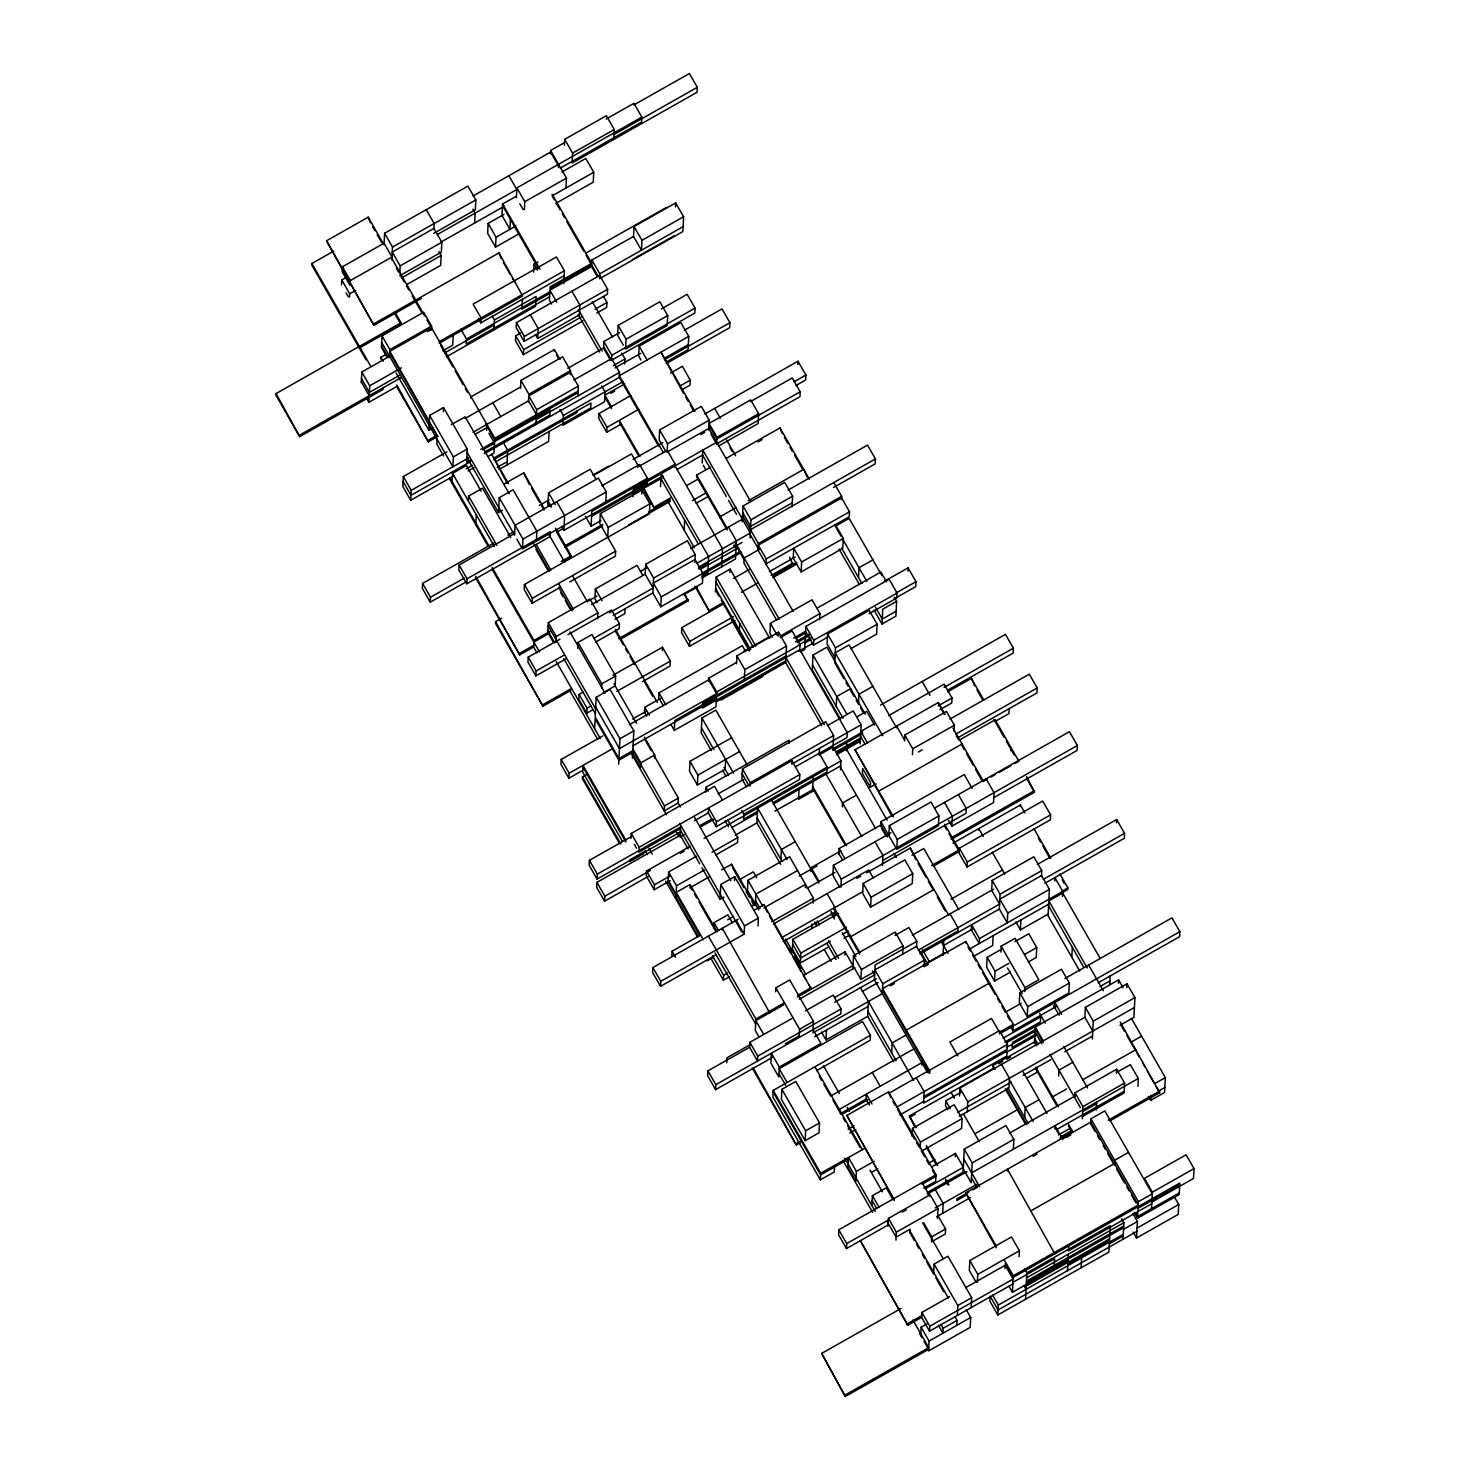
<?xml version="1.0" encoding="UTF-8"?>
<svg xmlns="http://www.w3.org/2000/svg" width="1470" height="1470" viewBox="0 0 1470 1470"><rect width="100%" height="100%" fill="white"/><g stroke="black" fill="none" stroke-linecap="round" stroke-linejoin="round"><path stroke-width="1.5" d="M395.375 312.926L401.034 322.794L276.066 393.556L275.974 395.209L299.715 436.645L383.027 389.476L383.119 387.823M299.715 436.645L276.066 393.556M333.727 251.131L311.897 263.498L311.824 265.151L366.067 359.874M384.019 244.828L368.198 217.192L326.542 240.786L373.931 325.329L421.522 298.355M341.536 284.904L341.775 279.962L345.744 277.72M342.437 266.768L342.198 271.711L350.099 285.529L350.356 280.568L342.437 266.768L384.093 243.175L384.589 233.271L467.901 186.102L475.821 199.92L475.325 209.806L433.668 233.399M349.529 297.069L349.695 293.779L341.775 279.962M359.378 346.387L359.286 348.041L400.942 324.447L401.034 322.794M368.198 217.192L370.366 222.797M361.289 382.531L361.804 371.983L391.571 355.134M438.225 436.204L428.321 441.827L396.661 386.573L368.896 402.284L369.723 385.783L361.804 371.983M373.931 325.329L326.542 240.786M380.84 358.937L380.932 357.284L384.883 355.042M431.371 330.015L431.574 326.064L423.654 312.246L381.998 335.84L381.428 347.379L387.069 357.247M391.865 259.951L392.508 247.089L384.589 233.271M389.513 357.577L389.917 349.658L381.998 335.84M399.767 273.769L400.171 265.849L392.251 252.031L433.907 228.456L441.827 242.256L441.331 252.16L399.675 275.754M446.954 451.841L403.313 476.537L402.817 486.441L410.718 500.259L454.359 475.545M415.587 301.736L415.661 300.082M410.718 500.259L411.233 490.355L403.313 476.537M433.87 229.449L434.164 223.495L426.245 209.677M428.321 441.827L396.753 384.919M432.86 428.027L428.891 430.269L429.644 415.422L443.517 407.558L467.258 449.012L466.596 462.205L470.565 459.963M494.012 542.981L422.607 583.406L422.349 588.367L430.269 602.167L465.972 581.955M438.905 251.517L441.165 255.468L440.669 265.372L406.951 284.463M437.049 439.144L436.81 444.087L443.591 455.939M430.269 602.167L430.508 597.224L422.607 583.406M443.334 411.526L443.517 407.558M453.201 335.307L452.705 345.211L442.782 350.834M452.043 483.281L452.539 473.377L466.431 465.512L481.131 491.164M429.644 415.422L453.385 456.876L452.87 466.78L381.667 342.437M460.845 329.133L466.504 339L466.247 343.962L549.559 296.775M474.663 223.017L475.159 213.113L472.899 209.163M514.647 533.555L459.118 564.995L458.861 569.956L466.78 583.774L550.092 536.587L550.331 531.644L467.019 578.812L466.78 583.774M470.97 398.443L471.043 396.79L554.355 349.621L560.015 359.488M468.379 500.994L468.618 496.051L482.509 488.187L510.77 537.524M564.112 275.717L480.8 322.885L481.058 317.943L473.138 304.125L556.45 256.956L564.37 270.774L563.708 283.637M503.989 214.418L488.132 223.403L487.636 233.307L495.537 247.125L519.351 233.638M475.784 524.716L476.28 514.812M495.537 247.125L496.033 237.221L488.132 223.403M486.57 430.361L486.864 424.426M493.938 329.886L494.434 319.982L492.174 316.032M374.005 323.676L498.973 252.913L501.141 258.5M516.484 196.135L502.593 203.981L502.005 215.539L509.925 229.357L510.421 219.453M507.26 483.373L493.791 458.034L590.977 403L590.738 407.943L495.519 461.856M426.962 319.817L494.784 438.225L494.03 453.091L488.077 456.453M502.464 510.274L498.495 512.515L499.249 497.668L513.122 489.804L536.862 531.258L536.366 541.144M516.393 197.77L516.889 187.884L641.857 117.122L633.938 103.304L606.173 119.033M501.527 618.319L495.574 621.681L495.482 623.335L542.963 706.225L570.727 690.496M506.929 465.016L507.664 450.169L503.144 442.286M521.685 332.459L515.731 335.84L515.492 340.783L523.393 354.601L582.91 320.901M516.411 322.628L516.154 327.589L524.073 341.389L607.367 294.221L607.625 289.278L599.705 275.46L516.411 322.628L524.312 336.446L524.073 341.389M524.404 209.604L524.808 201.684L516.889 187.884M522.456 299.31L521.96 309.214L549.725 293.486M520.545 388.337L520.95 380.418L562.606 356.824L570.507 370.642L570.305 374.611M523.393 354.601L523.651 349.639L515.731 335.84M533.592 272.115L533.996 264.196L537.965 261.954M503.916 484.089L523.743 472.862L529.31 484.365M528.465 402.155L528.851 394.236L520.95 380.418M499.249 497.668L522.971 539.122L522.475 549.008L647.443 478.246L639.524 464.446L601.836 485.78M492.119 567.402L533.941 640.424L533.61 647.02L519.718 654.885L475.729 576.258M569.772 581.936L615.397 556.101L615.636 551.14L599.815 523.522L600.311 513.618L641.967 490.024L649.887 503.842L649.391 513.747L524.422 584.509L524.165 589.452L532.085 603.27L559.85 587.541M571.94 291.189L579.86 305.007L579.364 314.892L537.708 338.486L538.204 328.582L530.284 314.764M535.944 424.554L536.679 409.689L528.777 395.889L570.433 372.296L578.335 386.114L577.839 396.018M550.46 153.78L550.625 150.473L564.517 142.608M559.96 639.174L528.208 657.145L527.969 662.088L535.87 675.906L565.638 659.056M532.085 603.27L532.324 598.327L524.422 584.509M597.206 276.47L591.546 266.584L549.89 290.178L549.394 300.082L551.654 304.033M558.38 167.58L558.545 164.291M535.87 675.906L536.127 670.963L528.208 657.145M549.082 431.537L548.586 441.441L498.991 469.518M564.388 145.254L564.682 139.319L606.338 115.726L614.258 129.544L613.762 139.448M554.282 351.256L554.355 349.621M547.887 506.047L548.567 492.854L590.223 469.261L595.864 479.128M565.968 188.013L566.464 178.109L550.625 150.473M542.963 706.225L495.574 621.681M597.592 618.815L597.886 612.88L589.984 599.062L548.328 622.655L547.832 632.559L553.473 642.427M564.682 139.319L572.602 153.119L572.106 163.023L697.056 92.261L697.313 87.318L689.393 73.5L633.864 104.958M559.978 409.505L563.378 415.422L562.881 425.326L604.538 401.733L605.034 391.829L601.634 385.912M555.936 642.408L556.23 636.473L548.328 622.655M647.443 478.246L647.204 483.207L563.892 530.376L564.627 515.529L556.726 501.711M577.104 410.865L577.012 412.519L493.7 459.687M602.884 735.864L561.228 759.439L560.97 764.4L568.89 778.218L582.763 770.353M563.194 561.889L571.132 557.387L571.224 555.752L555.384 528.116M562.018 171.935L585.813 158.466L593.733 172.284L593.237 182.188L555.55 203.522M599.539 278.767L682.852 231.58L683.605 216.733L675.686 202.915L634.029 226.509L633.533 236.413L591.877 259.988L591.638 264.949L549.982 288.524L550.056 286.889L591.712 263.295L552.15 194.224M568.89 778.218L569.129 773.257L561.228 759.439M577.728 648.362L578.022 642.427L591.914 634.562L615.654 675.998L615.158 685.902L603.251 692.646M599.631 277.113L599.797 273.806L591.877 259.988M583.112 692.168L579.143 694.41L578.886 699.371L586.806 713.189L592.759 709.808M600.991 520.582L591.069 526.205L591.822 511.358L675.134 464.171L667.215 450.371L637.466 467.221M630.795 395.54L599.062 413.511L598.804 418.472L606.724 432.272L620.616 424.426M619.715 332.514L603.839 341.499L603.6 346.442L611.502 360.26L694.814 313.092L695.053 308.13L687.151 294.312L661.371 308.921M586.401 774.708L582.432 776.95L582.359 778.604L619.66 843.725M603.564 296.554L606.963 302.471L606.706 307.432L596.802 313.036M586.806 713.189L587.044 708.228L579.143 694.41M642.666 575.229L637.024 565.344L595.368 588.937L594.872 598.841L597.132 602.792M606.724 432.272L606.963 427.329L599.062 413.511M611.502 360.26L611.759 355.299L603.839 341.499M594.633 728.642L595.13 718.738L618.87 760.192L618.668 764.143M596.214 697.294L595.203 717.103L618.943 758.538L632.835 750.674L633.827 730.884L610.087 689.43L596.214 697.294L619.936 738.73L618.943 758.538M605.787 501.84L606.283 491.936L598.382 478.117L515.07 525.304L514.573 535.209L467.092 452.301M631.071 836.742L589.415 860.336L589.158 865.279L597.077 879.097L680.389 831.928M618.135 325.385L626.055 339.202L625.558 349.088L667.215 325.513L667.711 315.609L659.791 301.791L618.135 325.385L617.639 335.289L623.298 345.156M607.735 537.34L608.231 527.436L600.311 513.618M601.561 687.831L601.763 683.862L578.022 642.427M658.817 446.457L619.256 377.367L619.495 372.424L611.593 358.606L573.906 379.958M688.125 849.035L680.224 835.217L596.912 882.386L596.655 887.347L604.574 901.165L648.215 876.451M597.077 879.097L597.334 874.135L589.415 860.336M624.805 363.954L625.062 358.992L621.663 353.076M641.857 117.122L641.6 122.065L560.272 168.113M604.574 901.165L604.832 896.204L596.912 882.386M567.879 634.672L611.52 609.976L619.44 623.776L619.182 628.737L595.387 642.206M634.029 226.509L641.949 240.327L641.453 250.212L633.533 236.413M625.081 608.709L624.823 613.651L614.901 619.274M666.278 361.969L688.089 349.621L688.75 336.409L680.849 322.591L639.193 346.185L638.697 356.089L640.957 360.04M633.037 496.676L633.386 489.418L716.698 442.25M641.765 493.993L641.967 490.024M632.449 758.263L632.743 752.328L618.87 760.192M630.979 838.396L631.236 833.435L714.549 786.266L722.45 800.084M609.462 612.751L653.103 588.037L645.183 574.219L645.679 564.315L687.335 540.721L695.255 554.539L694.851 562.459M632.909 749.02L640.828 762.838L640.571 767.799L631.53 751.997M644.485 713.262L644.779 707.327L660.655 698.342M643.309 487.176L654.517 508.565L642.096 486.864M708.705 430.085L709.201 420.181L701.3 406.363L659.644 429.957L659.148 439.842L665.928 451.694M631.236 833.435L639.156 847.253L638.899 852.214L680.555 828.621M660.765 606.798L661.261 596.893L653.341 583.075L694.998 559.5L702.917 573.318L702.421 583.204L660.765 606.798L652.845 592.98L653.599 578.133L645.679 564.315M660.508 486.57L661.169 473.689L708.632 556.579L707.805 573.079L701.851 576.461M675.483 206.884L675.686 202.915M667.159 451.676L667.545 443.756L659.644 429.957M690.202 846.261L646.561 870.975L646.322 875.918L654.224 889.736L670.1 880.75M654.554 758.281L654.72 754.974L644.54 737.223M745.694 651.614L742.313 645.679L659.001 692.866L658.744 697.809L663.264 705.71M662.29 650.548L662.455 647.241L612.861 675.318M674.969 467.478L675.134 464.171M654.224 889.736L654.481 884.793L646.561 870.975M738.179 919.246L652.882 967.554L652.625 972.497L660.544 986.315L716.074 954.857M662.455 647.241L670.357 661.059L670.118 666.002L642.335 681.731M632.835 750.674L664.477 805.946L664.238 810.889L678.111 803.024L678.368 798.081L653.507 754.661M670.467 373.086L682.374 366.342L690.275 380.16L690.036 385.103L682.098 389.605M660.544 986.315L660.783 981.372L652.882 967.554M736.58 662.419L708.816 678.129L716.717 691.947L715.982 706.813L674.326 730.388L674.822 720.484L799.79 649.722L800.029 644.779L792.128 630.961L780.221 637.704M684.156 529.99L684.653 520.086M696.376 856.257L668.611 871.967L668.115 881.871L676.016 895.689M723.461 604.023L681.804 627.598L681.566 632.559L689.467 646.359L735.092 620.542M620.597 639.156L688.034 600.973L684.726 593.402M671.827 956.161L672.066 951.219L699.849 935.49L668.188 880.218M710.561 467.221L696.688 475.086L696.596 476.739L727.117 530.027M668.611 871.967L676.512 885.785L675.943 897.343L698.544 936.813M689.467 646.359L689.724 641.416L681.804 627.598M680.151 836.54L680.628 826.967L597.334 874.135M702.164 462.976L702.825 450.096L750.288 533.004L696.743 563.322M731.637 737.738L689.981 761.313L689.485 771.217L697.386 785.035L725.169 769.306L725.665 759.42M697.386 785.035L697.901 775.131L689.981 761.313M747.458 765.374L715.817 710.102L701.925 717.966L701.172 732.813L711.351 750.582M750.619 401.531L792.275 377.955L800.176 391.773L799.937 396.716L716.625 443.885L716.956 437.288L709.036 423.47L750.692 399.895L758.612 413.713L758.116 423.599L718.444 446.071M696.1 586.548L709.587 611.869L694.887 586.218M708.65 681.437L708.816 678.129M715.467 591.84L716.221 576.993L730.094 569.129L769.655 638.219M705.637 792.256L705.894 787.295L789.188 740.127L789.022 743.434M684.322 330.254L722.009 308.902L729.91 322.72L729.671 327.681L666.186 363.623M720.337 518.175L720.41 516.521L736.286 507.536M716.239 826.71L708.319 812.892L708.577 807.949L716.478 821.767L716.239 826.71L799.551 779.541L799.79 774.58L791.889 760.762L639.156 847.253M721.568 567.53L722.523 548.714L675.042 465.825M729.928 572.436L730.094 569.129M713.722 927.625L713.979 922.664L727.852 914.818L732.372 922.701M793.469 1017.607L749.829 1042.322L749.59 1047.265L707.934 1070.858L707.676 1075.801L715.596 1089.619L773.11 1057.04M736.158 545.811L736.396 540.85L728.495 527.05M723.993 897.104L720.024 899.346L720.778 884.499L734.669 876.634L758.391 918.07L758.005 925.99M742.24 521.813L743.048 505.974L784.704 482.399L792.606 496.199L792.073 506.764M722.211 929.885L722.303 928.231L769.692 1012.775M736.507 663.742L736.911 655.804L778.567 632.229L786.487 646.047L785.641 662.547L821.822 725.702M715.596 1089.619L715.835 1084.676L707.934 1070.858M739.208 633.294L739.704 623.39M729.359 976.87L723.405 980.233L723.663 975.271L712.362 955.537M731.472 865.885L731.564 864.231L721.641 869.854M750.049 537.946L750.949 519.792L743.048 505.974M744.334 679.526L744.831 669.622L736.911 655.804M734.467 880.585L734.669 876.634M727.613 819.856L737.793 837.606L737.536 842.567L715.725 854.915M726.713 1062.773L726.952 1057.812L750.766 1044.343M833.122 745.437L833.619 735.533L825.717 721.715L742.405 768.883L741.909 778.788L746.429 786.689M741.578 810.337L743.838 814.288L743.599 819.231L757.473 811.366M742.552 515.878L758.373 543.514L758.042 550.111L793.083 611.299M750.141 786.009L750.306 782.701L742.405 768.883M744.114 933.854L744.518 925.935L720.778 884.499M813.112 903.131L813.351 898.17L789.629 856.734L747.973 880.328L747.477 890.214L758.777 909.948M766.201 558.967L765.943 563.929L849.256 516.76L849.513 511.799L841.593 497.981L758.281 545.168L766.201 558.967L849.513 511.799M780.625 864.36L756.903 822.924L757.638 808.077L787.038 859.38M726.437 458.236L779.982 427.917L782.169 433.503M819.672 619.532L819.966 613.596L812.065 599.778L770.409 623.353L769.912 633.258L772.173 637.208M708.411 936.096L755.892 1018.986L755.304 1030.543L758.704 1036.46M754.036 910.261L763.959 904.656L767.266 912.227M778.365 636.179L778.567 632.229M749.829 1042.322L757.748 1056.14L757.491 1061.083L749.59 1047.265M797.824 364.523L797.989 361.234L704.755 414.007M792.881 564.7L789.574 557.13M780.882 859.417L781.379 849.513L795.27 841.649M797.989 361.234L805.909 375.034L805.652 379.995L795.729 385.599M775.627 991.754L775.829 987.803L789.721 979.939L813.443 1021.374L812.947 1031.278M787.13 1082.508L779.21 1068.69L862.522 1021.503L870.424 1035.321L773.238 1090.372L772.908 1096.969L820.37 1179.859L834.262 1171.994L834.519 1167.051M801.132 571.922L801.628 562.018L793.726 548.2L793.212 558.104L801.132 571.922L842.788 548.328L843.284 538.424L835.364 524.606M791.889 760.762L791.724 764.069L861.144 724.765L853.225 710.947L827.445 725.537M779.302 1067.036L778.788 1076.94L770.886 1063.122L771.382 1053.218L779.302 1067.036L820.94 1043.443L813.039 1029.625M781.893 1089.325L781.397 1099.229L805.137 1140.665L819.01 1132.819L819.525 1122.915L795.784 1081.461L781.893 1089.325L805.633 1130.779L805.137 1140.665M827.389 637.3L813.498 645.165L805.597 631.347L805.836 626.404L889.148 579.235L897.067 593.035L896.81 597.996L869.046 613.725M799.055 789.427L798.541 799.331L814.417 790.346M838.543 913.44L792.918 939.275L792.422 949.161L800.341 962.979L828.106 947.268M865.316 714.31L826.893 647.204L813.002 655.069L812.267 669.916L840.509 719.253M813.498 645.165L813.755 640.222L805.836 626.404M800.341 962.979L800.838 953.093L792.918 939.275M805.284 887.659L805.45 884.37L763.794 907.945M799.165 1037.159L799.57 1029.239L775.829 987.803M813.186 776.619L812.524 789.831L774.837 811.164M800.268 1142.76L796.317 1145.001L753.448 1068.359M810.962 871.6L811.164 867.631L840.932 850.781M819.194 754.294L819.488 748.34M811.863 927.882L812.065 923.913M850.836 648.729L876.616 634.14L877.112 624.236L869.211 610.417L827.555 634.011L827.059 643.897L834.96 657.715M763.959 904.656L811.348 989.2L809.088 985.249M819.231 753.301L827.151 767.101L826.893 772.062L773.349 802.381M841.52 499.635L841.685 496.327L833.766 482.528M827.555 634.011L835.474 647.811L834.721 662.676L843.762 678.46M819.158 754.937L833.031 747.091L832.865 750.38L862.633 733.53M836.246 706.409L836.742 696.504L850.634 688.658M890.912 832.773L833.38 865.334L832.884 875.238L839.664 887.071M868.403 1001.493L867.667 1016.34L826.011 1039.915L826.507 1030.029M840.509 769.802L840.95 760.89L833.031 747.091M820.37 1179.859L820.701 1173.262L773.238 1090.372M838.8 854.548L839.113 848.613L880.769 825.019L887.549 836.871M842.365 806.957L842.567 802.987L856.44 795.123M846.352 750.766L846.426 749.13L887.108 820.168M846.518 747.477L846.757 742.515M840.895 887.071L841.299 879.152L833.38 865.334M858.535 577.618L859.031 567.714L872.904 559.85M901 1308.484L821.657 1353.411L845.323 1396.5L928.617 1349.331M805.376 1010.864L833.141 995.135L841.061 1008.953L840.803 1013.914L715.835 1084.676M945.1 714.402L938.319 702.568L855.007 749.737L892.216 816.511M844.919 955.096L845.085 951.788L803.428 975.382L805.689 979.314M860.17 743.893L861.144 724.765M850.652 938.356L850.726 936.702L934.038 889.534M788.159 490.043L867.502 445.116L875.422 458.934L875.164 463.877L833.508 487.47M846.867 1115.436L894.256 1199.979L846.867 1115.436L888.523 1091.842L936.004 1174.732L838.8 1229.784L838.562 1234.726L846.463 1248.544L888.119 1224.951M852.839 968.895L853.5 955.702L895.157 932.109L903.058 945.927L902.672 953.846M863.166 883.452L862.669 893.356L870.589 907.174L912.245 883.58L912.741 873.676L904.822 859.876L863.166 883.452L871.085 897.27L870.589 907.174M846.463 1248.544L846.72 1243.583L838.8 1229.784M870.332 787.258L870.571 782.316L862.669 768.498L862.412 773.459L870.332 787.258L876.285 783.896M874.797 971.56L860.905 979.424L861.42 969.52L853.5 955.702M896.645 601.285L895.891 616.15L882.018 624.015L882.753 609.15L896.645 601.285L894.385 597.353M845.323 1396.5L821.657 1353.411M856.385 1171.351L855.889 1181.237L847.988 1167.437L848.484 1157.533L856.385 1171.351L874.246 1161.245M878.656 792.826L878.748 791.172L962.041 744.004M869.45 1105.017L866.069 1099.101L866.308 1094.139L871.967 1104.007M880.677 826.673L880.934 821.73L964.228 774.543L972.148 788.361M870.424 1035.321L870.185 1040.282L816.622 1070.601M882.459 865.462L882.955 855.558L875.036 841.759M888.836 835.53L889.332 825.644L930.988 802.05L938.907 815.868L938.411 825.772L896.755 849.348L897.251 839.443L889.332 825.644M924.152 966.066L924.446 960.13L916.545 946.312L874.889 969.906L882.79 983.724L882.294 993.628L812.873 1032.932M871.875 1205.584L872.39 1195.68L886.263 1187.815L893.043 1199.649M907.927 571.132L908.092 567.843L884.297 581.312M904.528 740.953L904.822 735.018L946.478 711.425L954.379 725.243L954.085 731.178M890.71 1097.447L888.523 1091.842M891.647 1052.832L892.143 1042.928L906.034 1035.064M908.092 567.843L916.012 581.661L915.755 586.603L893.944 598.951M888.064 1226.274L888.45 1218.354L930.106 1194.761L938.025 1208.579L937.529 1218.483M912.429 754.771L912.723 748.836L904.822 735.018M866.657 872.794L910.297 848.098L915.865 859.601M906.2 1031.775L906.273 1030.121L989.586 982.934L989.512 984.588M895.965 1240.092L896.369 1232.172L888.45 1218.354M916.49 947.305L916.784 941.37L908.864 927.552L894.991 935.416M914.983 1127.472L909.415 1115.951L994.712 1067.661M912.117 1136.273L912.521 1128.354L954.159 1104.76L962.078 1118.578L961.582 1128.482L921.91 1150.937M909.801 1233.22L910.003 1229.251L896.112 1237.115L887.071 1221.331M938.319 702.568L943.887 714.071M907.743 1325.223L860.354 1240.68L907.743 1325.223L921.635 1317.359L921.874 1312.416L949.638 1296.687M921.745 1065.015L921.947 1061.046L928.728 1072.898M920.128 1148.107L920.422 1142.153L912.521 1128.354M888.578 715.633L944.126 684.175L952.027 697.993L951.788 702.954L939.881 709.698M920.716 1335.513L921.12 1327.263L927.074 1323.882M943.06 955.353L943.813 940.488M986.113 778.843L994.032 792.661L993.536 802.565L951.88 826.158L952.376 816.254L944.457 802.436M923.803 1223.04L931.723 1236.858L931.466 1241.819L945.357 1233.955L945.596 1228.994L937.695 1215.176M936.004 1174.732L935.673 1181.347L923.766 1188.072M921.12 1327.263L929.04 1341.081L928.544 1350.967L970.2 1327.392L970.696 1317.487L966.176 1309.586M1012.848 1284.008L929.536 1331.177L929.793 1326.216L921.874 1312.416M971.192 1307.583L971.688 1297.679L947.948 1256.244L934.075 1264.108L933.579 1274.012L926.798 1262.16M961.619 1091.861L945.761 1100.846L945.504 1105.789L947.764 1109.74M959.377 848.227L959.12 853.17L967.039 866.988L1050.352 819.819L1050.591 814.858L1042.689 801.04L959.377 848.227L967.278 862.026L967.039 866.988M942.674 1213.301L943.17 1203.415L935.251 1189.597M957.687 932.641L957.944 927.68L950.024 913.862M947.58 691.837L971.394 678.368L974.702 685.939M940.91 1324.323L943.17 1328.255L942.931 1333.216L938.411 1325.315M965.772 943.152L965.845 941.498L882.551 988.667L930.014 1071.556M955.279 1156.743L955.445 1153.454L931.631 1166.923M959.487 1095.958L959.892 1088.039L1084.86 1017.277L1085.356 1007.373L1127.012 983.779L1134.913 997.597L1133.921 1017.405L1120.048 1025.252M978.653 830.238L978.726 828.584L983.246 836.467M1013.345 1149.246L1013.841 1139.342L1005.921 1125.524L964.265 1149.117L963.107 1172.215L927.405 1192.427M956.805 1325.352L957.062 1320.391L954.802 1316.458M957.301 1315.448L957.815 1305.544L934.075 1264.108M967.297 1111.743L967.811 1101.838L959.892 1088.039M1134.178 1212.272L1137.56 1218.189L1179.216 1194.595L1179.804 1183.056L1013.179 1277.393L1013.271 1275.758L1138.221 1204.996L1090.758 1122.088L965.79 1192.85L996.219 1247.791M979.498 938.577L979.24 943.538L971.321 929.72L971.578 924.777L979.498 938.577L1062.792 891.408L1054.89 877.59L1054.725 880.897M964.265 1149.117L972.185 1162.935L971.192 1182.725L963.273 1168.926M959.414 740.016L995.135 719.804L995.043 721.458L1008.935 713.593L1009.173 708.65M1019.096 1256.703L1019.408 1250.768L1011.489 1236.95L969.832 1260.543L969.336 1270.447L976.117 1282.281M1001.033 949.491L987.16 957.356L986.664 967.26L994.565 981.06L1010.441 972.074M1041.458 876.543L1041.752 870.607L1033.833 856.789L992.177 880.383L991.68 890.287L999.6 904.087L918.272 950.153M993.132 935.673L992.636 945.577L974.775 955.684M977.348 1282.281L977.752 1274.361L969.832 1260.543M994.565 981.06L995.061 971.174L987.16 957.356M1048.918 899.272L1049.415 889.368L1041.495 875.55L999.839 899.144L1007.759 912.962L1007.262 922.866L999.343 909.048L1000.096 894.201L992.177 880.383M880.493 705.122L1005.462 634.36L1013.381 648.178L1013.124 653.121L947.672 690.183M992.801 1067.128L992.893 1065.474L1034.549 1041.899L1036.809 1045.831M1010.79 750.729L1010.864 749.094M1000.905 952.137L1001.199 946.184L1015.09 938.319L1038.831 979.773L1024.939 987.638L1024.737 991.588M888.45 1093.496L999.527 1030.599L1007.428 1044.417L1007.189 1049.36L923.877 1096.546M1020.309 806.644L1020.382 804.99L952.946 843.192M1025.564 1299.241L1026.905 1272.836L1110.217 1225.668L1108.876 1252.072L997.799 1314.97L998.295 1305.066L992.654 1295.199M1056.636 1006.27L1012.995 1030.985L1013.326 1024.388L965.845 941.498M1007.354 1170.928L1007.446 1169.275L1054.835 1253.818M1048.165 914.12L1020.401 929.848L1020.897 919.944M1005.021 1268.536L1005.186 1265.229L965.514 1287.702M1019.794 992.801L1019.298 1002.705L1027.218 1016.523L1068.874 992.93L1069.37 983.044L1061.45 969.226L1019.794 992.801L1027.714 1006.619L1027.218 1016.523M949.951 719.087L1029.294 674.16L1037.195 687.96L1036.956 692.921L957.613 737.848M1026.685 776.711L1034.513 792.183L951.219 839.352M1067.973 1260.801L1012.426 1292.259L1013.106 1279.047L1005.186 1265.229M1024.7 1117.439L1025.196 1107.535L1039.088 1099.67M1014.925 941.627L1028.816 933.762L1036.717 947.58L1036.221 957.485L1028.283 961.968M1034.457 1043.535L1035.284 1027.034L1118.596 979.865L1123.117 987.766M1036.975 1067.477L1036.736 1072.438L1026.813 1078.043M1100.019 958.183L1062.718 893.062L1048.827 900.926L1048.092 915.773L1079.733 971.027M1054.596 1008.383L1054.89 1002.448L1061.671 1014.3M1062.553 896.369L1062.792 891.408M1052.63 1098.421L1052.722 1096.767L1066.614 1088.902M1054.817 1128.96L1054.982 1125.652L1062.902 1139.47M1059.944 874.062L1067.863 887.88L1067.771 889.534L1061.818 892.896M1058.639 1076.077L1058.933 1070.142L1072.824 1062.277M934.553 808.059L1069.425 731.674L1077.345 745.492L1077.087 750.435L993.775 797.622M1054.082 1268.665L1054.578 1258.761L1012.94 1282.354M1071.814 957.227L1072.31 947.323M1074.809 1096.785L1075.011 1092.816L1116.667 1069.223L1124.587 1083.041L1124.091 1092.945L1082.435 1116.538M1067.477 1270.705L1068.304 1254.204M1068.727 1245.954L1068.469 1250.896L1151.782 1203.728M1082.306 1118.835L1082.931 1106.634L1075.011 1092.816M1092.375 1038.996L1093.257 1021.191L1085.356 1007.373M1081.111 1267.783L1081.608 1257.897M1090.63 1124.734L1090.924 1118.799L1104.815 1110.934L1152.278 1193.824L1138.386 1201.688L1137.56 1218.189M1096.253 1109.997L1096.638 1102.077M1116.483 822.814L1116.649 819.525L1037.305 864.452M1109.74 984.863L1110.181 975.951M1116.649 819.525L1124.568 833.325L1124.311 838.286L1044.968 883.213M1118.431 983.173L1118.596 979.865M1116.465 1073.192L1116.667 1069.223M1126.81 987.748L1127.012 983.779M1123.006 1239.247L1123.852 1222.746L1121.592 1218.795M1135.943 1051.234L1136.034 1049.598L1082.471 1079.917M1137.909 1086.403L1138.294 1078.484L1130.393 1064.666L1116.502 1072.53M1174.199 1196.617L1178.719 1204.5L1178.223 1214.404L1136.567 1237.997L1137.394 1221.496L1132.874 1213.595M1131.422 1018.398L1165.324 1077.602L1164.571 1092.467L1150.698 1100.313L1150.937 1095.37M1151.524 1208.671L1152.37 1192.17L1144.45 1178.352L1186.106 1154.777L1194.026 1168.595L1193.511 1178.481L1151.855 1202.074M1110.089 1120.765L1159.683 1092.688L1120.213 1021.962M1064.831 978.524L1171.957 917.868L1179.859 931.686L1179.62 936.647L1098.292 982.695M473.193 195.933L550.552 152.127L558.471 165.945M392.508 247.089L475.821 199.92M572.602 153.119L614.258 129.544M350.356 280.568L392.012 256.993L384.093 243.175M437.472 234.447L516.815 189.52L508.896 175.72M614.001 134.487L697.313 87.318M349.695 293.779L355.648 290.398M440.926 242.109L504.412 206.167M400.171 265.849L441.827 242.256M524.808 201.684L566.464 178.109M401.494 277.922L441.165 255.468M593.733 172.284L552.077 195.859L554.337 199.81M496.033 237.221L515.878 225.994M389.917 349.658L431.574 326.064M431.482 327.718L389.826 351.293L437.215 435.837L389.752 352.947M427.439 331.614L431.408 329.372M585.538 253.299L666.865 207.252M564.37 270.774L439.401 341.536L439.31 343.171L522.622 296.003L498.973 252.913M369.723 385.783L401.457 367.812M494.434 319.982L536.091 296.389L535.595 306.293L446.329 356.842M399.142 375.548L369.393 392.398L361.473 378.58M466.504 339L549.817 291.832M641.949 240.327L683.605 216.733M299.806 435.01L400.961 377.716M444.601 353.002L494.196 324.925M599.797 273.806L683.109 226.637M632.376 259.51L674.032 235.917M524.312 336.446L607.625 289.278M523.651 349.639L581.183 317.079M595.056 309.214L606.963 302.471M451.272 424.683L465.163 416.818L509.245 493.791M465.071 418.472L520.619 387.014M428.395 440.173L436.333 435.69M567.806 368.308L603.508 348.096L610.289 359.929M528.851 394.236L570.507 370.642M626.055 339.202L667.711 315.609M472.991 432.29L528.52 400.832L536.44 414.65M611.759 355.299L695.053 308.13M474.81 434.458L486.699 427.715M613.155 365.736L625.062 358.992M453.385 456.876L467.258 449.012M536.679 409.689L578.335 386.114M614.975 367.904L640.755 353.315M494.784 438.225L578.096 391.057M578.004 392.71L494.692 439.879L485.651 424.095M480.727 449.397L550.147 410.093L549.909 415.036L484.457 452.098M411.233 490.355L468.746 457.795M482.638 449.93L494.526 443.187M536.183 419.593L619.495 372.424M688.75 336.409L619.329 375.732L663.411 452.687M470.474 461.617L410.975 495.316L403.056 481.499M484.365 453.752L619.256 377.367M466.266 468.801L472.219 465.439M563.378 415.422L622.876 381.722M664.532 358.147L688.346 344.66M468.085 470.988L474.038 467.625M664.458 359.783L729.91 322.72M624.695 383.909L604.868 395.136L611.649 406.969M610.73 393.409L614.699 391.167M497.172 467.35L507.095 461.727M606.963 427.329L638.715 409.358M680.371 385.765L690.275 380.16M539.325 505.441L549.229 499.818M592.869 475.104L608.745 466.119M593.77 475.269L631.457 453.918L638.237 465.769M633.111 459.393L662.86 442.562M667.545 443.756L709.201 420.181M507.885 535.117L513.838 531.736M667.141 452.007L708.797 428.431L750.619 501.454M700.767 434.569L704.736 432.327M794.002 381.777L805.909 375.034M522.971 539.122L606.283 491.936M430.508 597.224L464.226 578.133M716.956 437.288L758.612 413.713M800.176 391.773L716.864 438.942L708.963 425.124M557.13 531.938L563.083 528.575M591.565 516.301L662.988 475.876M633.147 494.361L662.896 477.511M676.788 469.665L702.568 455.057L726.309 496.492M565.031 545.756L602.718 524.422M564.958 547.41L602.645 526.058M758.079 441.919L762.048 439.659M608.231 527.436L649.887 503.842M686.508 485.651L698.415 478.908M654.609 506.911L670.485 497.926M561.301 561.356L571.224 555.752M648.582 511.946L670.393 499.579M628.664 524.827L670.32 501.233M692.443 500.59L706.335 492.726M696.155 503.291L708.062 496.548M532.324 598.327L615.636 551.14M748.193 500.811L803.722 469.353L807.03 476.923M587.026 601.689L596.93 596.067M640.571 571.352L646.524 567.99M591.62 604.538L645.183 574.219M690.808 548.383L742.387 519.186M533.941 640.424L549.798 631.438M533.849 642.059L549.725 633.074M750.949 519.792L792.606 496.199M519.81 653.231L533.683 645.367M653.599 578.133L695.255 554.539M556.23 636.473L597.886 612.88M792.275 502.813L750.619 526.389L742.717 512.571M750.453 529.696L875.422 458.934M613.174 615.452L652.845 592.98M698.471 567.144L742.111 542.43M698.379 568.798L708.301 563.175M700.29 569.331L737.977 547.979M702.017 573.153L739.704 551.82M661.261 596.893L702.917 573.318M701.943 574.807L741.615 552.334M758.373 543.514L841.685 496.327M536.127 670.963L563.892 655.234M593.641 638.384L619.44 623.776M701.778 578.096L735.496 559.004L735.992 549.1L733.732 545.168M760.027 548.99L744.151 557.975L743.893 562.918L776.674 620.156M683.587 594.817L697.478 586.953M618.686 638.641L688.107 599.319M733.493 578.445L749.351 569.46M769.416 571.573L795.196 556.983M543.036 704.571L570.819 688.842M709.661 610.234L723.552 602.369M741.394 592.263L757.27 583.278M771.144 575.413L792.973 563.047M773.055 575.928L796.85 562.459M772.963 577.581L796.777 564.112M801.628 562.018L843.284 538.424M601.763 683.862L615.654 675.998M689.724 641.416L733.365 616.702M587.044 708.228L591.013 705.986M616.812 691.378L670.357 661.059M817.43 607.955L880.897 572.014L886.557 581.881M743.949 651.155L769.747 636.565M632.633 719.014L646.506 711.149M780.294 636.051L819.966 613.596M629.38 724.71L708.724 679.783L716.643 693.601L619.44 748.634L595.717 707.199M793.69 638.09L805.597 631.347M795.582 638.623L805.505 633L804.678 649.501L800.709 651.743M619.936 738.73L633.827 730.884M744.831 669.622L786.487 646.047M795.417 641.912L809.308 634.048M797.328 642.445L809.235 635.701M569.129 773.257L612.769 748.561M799.147 644.613L811.036 637.888M716.717 691.947L800.029 644.779M805.009 642.904L810.962 639.542M896.167 592.888L916.012 581.661M785.991 655.932L702.678 703.119L702.421 708.062L785.733 660.894M813.755 640.222L897.067 593.035M798.816 651.228L812.689 643.364M633.074 745.731L716.386 698.562M762.948 674.748L776.821 666.884M716.221 701.851L785.641 662.547M721.2 699.977L762.856 676.384M896.149 611.189L882.257 619.054L875.477 607.22M835.474 647.811L877.112 624.236M640.828 762.838L654.72 754.974M697.901 775.131L739.539 751.556M872.831 686.361L858.958 694.207L858.462 704.112L856.201 700.161M664.477 805.946L678.368 798.081M718.021 793.929L743.802 779.32M856.789 716.956L866.694 711.333L874.613 725.151M750.306 782.701L833.619 735.533M694.446 820.756L708.319 812.892M643.787 851.975L629.913 859.84L629.821 861.493L643.713 853.629M795.435 766.77L847.014 737.572L847.253 732.611L799.79 649.722M874.687 723.497L860.814 731.362L867.594 743.195M832.957 748.726L862.706 731.876M684.101 834.629L680.132 836.871L677.872 832.92M699.977 825.644L711.884 818.9M943.961 687.482L1013.381 648.178M699.885 827.279L713.777 819.433M836.669 751.446L860.483 737.958M836.595 753.081L860.391 739.612M716.478 821.767L799.79 774.58M836.504 754.735L860.317 741.266M743.838 814.288L827.151 767.101M704.093 838.396L840.95 760.89M938.154 705.857L952.027 697.993M604.832 896.204L650.438 870.369M680.206 853.519L684.175 851.277M731.601 827.628L757.399 813.02M773.257 804.035L840.711 765.852M735.073 835.272L756.903 822.924M654.481 884.793L670.338 875.808M711.995 852.214L737.793 837.606M912.723 748.836L954.379 725.243M676.512 885.785L704.295 870.056M918.346 752.052L922.315 749.81M955.868 734.026L1037.195 687.96M689.908 887.825L709.734 876.598M739.392 879.703L753.283 871.839L756.664 877.755M797.53 870.552L755.874 894.128L755.378 904.032L751.409 906.273M799.184 876.028L817.044 865.922M727.613 919.761L733.567 916.398M983.154 781.47L987.123 779.229M991.092 776.968L995.061 774.727M999.03 772.485L1010.937 765.741M1014.888 763.5L1018.857 761.258L995.135 719.804M807.177 888.192L834.942 872.463M744.518 925.935L758.391 918.07M897.251 839.443L938.907 815.868M660.783 981.372L744.096 934.185L736.194 920.367M841.299 879.152L1077.345 745.492M771.695 921.763L813.351 898.17M882.698 860.52L966.01 813.333L966.249 808.39L958.348 794.572M707.18 960.847L713.115 957.485M773.514 923.95L868.733 870.019L873.254 877.921M856.753 878.417L860.722 876.175M911.878 855.228L923.766 848.484L958.807 909.654M951.292 837.698L1034.604 790.529M781.434 937.75L862.761 891.702M723.663 975.271L727.632 973.03M783.161 941.59L834.739 912.374M871.085 897.27L912.741 873.676M931.521 865.591L959.285 849.862L944.604 824.211M933.413 866.124L959.212 851.516L949.032 833.766M800.838 953.093L846.444 927.258M967.278 862.026L1050.591 814.858M830.329 941.186L800.58 958.036L792.679 944.218M842.236 934.442L848.19 931.08M843.964 938.283L849.917 934.902M950.888 899.236L1002.466 870.019M755.892 1018.986L783.657 1003.257M797.548 995.41L811.422 987.546M783.583 1004.91L755.8 1020.639L763.72 1034.457M797.457 997.046L853.004 965.606M799.276 999.232L854.823 967.774M912.337 935.214L993.665 889.148M861.42 969.52L903.058 945.927M916.784 941.37L875.128 964.963L874.374 979.81L927.515 1072.567M1000.096 894.201L1041.752 870.607M834.96 997.321L874.632 974.849L872.371 970.917M1043.241 879.391L1124.568 833.325M920.091 952.321L957.779 930.988M834.703 1002.264L876.359 978.689M920 953.975L999.343 909.048M862.228 991.497L878.104 982.511M943.556 945.449L973.305 928.599M799.57 1029.239L813.443 1021.374M882.79 983.724L924.446 960.13M1007.759 912.962L1049.415 889.368M757.748 1056.14L841.061 1008.953M923.307 964.926L945.136 952.578M785.347 1043.7L799.239 1035.854M890.397 985.837L894.366 983.577M924.115 966.727L928.084 964.485M1061.91 891.261L1067.863 887.88M814.6 1036.754L868.164 1006.436M969.318 949.161L1048.661 904.215M995.061 971.174L1008.953 963.309M1024.811 954.324L1036.717 947.58M913.936 1048.882L830.642 1096.05L823.843 1084.217M1021.191 1003.238L1005.333 1012.224L1001.934 1006.307M838.543 1109.868L921.855 1062.7M805.633 1130.779L819.525 1122.915M1027.714 1006.619L1069.37 983.044M840.289 1113.69L866.069 1099.101M842.181 1114.223L867.962 1099.634M796.391 1143.366L800.36 1141.106M1013.326 1024.388L999.435 1032.252L991.533 1018.434L949.877 1042.028L957.779 1055.846M999.361 1033.906L1179.859 931.686M1002.999 1038.261L1040.687 1016.909L1040.429 1021.87L1004.727 1042.083M848.116 1129.162L854.052 1125.799M1100.019 986.517L1109.942 980.894M1006.619 1042.616L1040.356 1023.506M849.844 1132.984L855.797 1129.621M896.351 1107.314L1007.428 1044.417M1036.221 1029.055L1012.407 1042.542L1012.168 1047.485L1035.964 1034.016M1006.38 1047.559L1036.13 1030.709M923.803 1098.182L1007.097 1051.013L1006.858 1055.974L923.546 1103.143L924.134 1091.585L916.214 1077.767M1006.123 1052.502L1035.891 1035.67M899.824 1114.977L923.619 1101.489M998.755 1063.765L1002.724 1061.505M1006.693 1059.264L1010.662 1057.022M909.324 1117.604L915.277 1114.242M820.701 1173.262L864.342 1148.548M848.392 1159.187L820.628 1174.897L773.146 1092.008M1093.257 1021.191L1134.913 997.597M967.811 1101.838L1134.417 1007.501M957.631 1112.404L1011.195 1082.085M1023.102 1075.342L1050.866 1059.613M1064.758 1051.767L1092.522 1036.038M959.377 1116.245L1008.953 1088.168L1009.449 1078.263L1001.548 1064.445M920.422 1142.153L962.078 1118.578M871.765 1172.252L877.719 1168.889M1131.661 1041.771L1141.584 1036.166M974.794 1133.811L1018.434 1109.097M929.022 1162.954L934.957 1159.573M1009.394 1133.186L1074.846 1096.124M922.039 1184.25L935.912 1176.386L932.531 1170.469M925.659 1188.605L963.346 1167.272L955.445 1153.454M972.185 1162.935L1013.841 1139.342M927.313 1194.081L966.984 1171.627M1082.931 1106.634L1124.587 1083.041M846.72 1243.583L888.376 1220.008M902.249 1212.144L906.218 1209.902M971.688 1172.839L1138.294 1078.484M1082.673 1111.577L1096.565 1103.713M1056.728 1129.493L1124.164 1091.291M1058.382 1134.969L1070.27 1128.225M935.232 1207.899L976.888 1184.305M1060.201 1137.137L1072.089 1130.393M1155.402 1083.225L1165.324 1077.602M1060.109 1138.791L1072.016 1132.047M896.369 1232.172L938.025 1208.579M968.785 1192.096L956.878 1198.84L956.805 1200.494L966.727 1194.871M972.754 1189.855L976.723 1187.613M1064.004 1138.184L1069.939 1134.822M1033.153 1156.32L1037.122 1154.079M1066.871 1137.229L1070.84 1134.987M936.721 1216.682L970.439 1197.591M1158.874 1090.887L1164.828 1087.506M1108.196 1120.232L1159.775 1091.034M931.723 1236.858L945.596 1228.994M1128.537 1152.388L1114.664 1160.234L1114.407 1165.196L1107.627 1153.344M1031.187 1210.71L1114.499 1163.542M977.752 1274.361L1019.408 1250.768M907.817 1323.57L921.708 1315.705M1152.37 1192.17L1194.026 1168.595M957.815 1305.544L971.688 1297.679M929.793 1326.216L1013.106 1279.047M1138.056 1208.285L1179.712 1184.71M1026.648 1277.779L1123.852 1222.746M1179.307 1192.96L1137.651 1216.535L1135.391 1212.585M943.17 1328.255L957.062 1320.391M1026.483 1281.087L1123.686 1226.053M1026.409 1282.74L1123.594 1227.707M1123.521 1229.343L1137.394 1221.496M929.04 1341.081L970.696 1317.487M1026.244 1286.029L1109.538 1238.861M1067.808 1264.108L1109.464 1240.515M998.295 1305.066L1123.264 1234.304M1109.299 1243.822L1123.19 1235.958M1137.063 1228.093L1178.719 1204.5M845.397 1394.846L928.709 1347.678L912.888 1320.042M1136.898 1231.382L998.056 1310.009L990.137 1296.191L989.898 1301.152L997.799 1314.97M971.394 678.368L983.816 700.069M976.962 689.871L982.603 699.738M993.922 719.473L1004.084 737.242M1006.344 741.192L1014.263 755.01M1026.611 778.365L1033.392 790.217M1020.382 804.99L1024.902 812.892M1033.943 828.676L1050.903 858.278M1038.39 838.231L1040.65 842.163M1042.91 846.114L1049.69 857.966M1062.13 879.666L1064.39 883.617M881.945 575.634L849.182 518.395L835.291 526.26L840.95 536.127M953.001 728.22L983.522 781.507M1088.645 965.055L1103.327 990.706M779.982 427.917L809.382 479.22M956.309 735.79L958.569 739.741M961.968 745.658L964.228 749.608M966.488 753.559L973.269 765.392M975.529 769.343L982.309 781.176M784.429 437.454L787.81 443.37M790.07 447.321L792.33 451.272M794.608 455.222L802.51 469.022M843.21 540.078L866.933 581.532M1121.261 1025.582L1124.642 1031.499M1126.902 1035.45L1134.822 1049.268M1137.082 1053.218L1139.342 1057.169M1142.723 1063.086L1144.983 1067.036M1147.243 1070.968L1154.023 1082.82M1156.284 1086.771L1159.683 1092.688M1048.827 900.926L1087.267 968.032M922.149 681.529L930.069 695.347M1048.588 905.869L1083.629 967.058M841.575 547.998L861.916 583.535M839.058 549.008L859.417 584.527M874.099 610.197L882.018 624.015M1148.438 1096.381L1150.698 1100.313M992.305 852.269L1004.727 873.97M1084.86 1017.277L1092.761 1031.076M1015.88 921.947L1020.401 929.848M714.677 408.403L720.337 418.27M896.663 726.143L904.564 739.961M896.571 727.797L849.109 644.907L835.217 652.772L882.698 735.661M948.481 820.242L951.88 826.158M1053.512 1005.425L1059.172 1015.292M726.621 440.008L735.661 455.792M729.928 447.578L732.189 451.529M944.512 825.864L946.772 829.815M1063.784 1046.493L1087.524 1087.929M710.966 434.017L716.625 443.885M694.887 411.343L660.986 352.138L683.513 393.262M1001.199 946.184L1024.939 987.638M1039.639 1013.289L1045.28 1023.157M685.773 397.212L688.034 401.145M690.294 405.095L693.675 411.012M846.022 682.411L848.282 686.361M850.542 690.294L853.941 696.229M860.722 708.062L862.982 712.013M1007.483 967.94L1022.183 993.591M1090.924 1118.799L1138.386 1201.688M1035.284 1027.034L1043.204 1040.852M1091.806 1125.726L1095.187 1131.643M1097.447 1135.593L1099.707 1139.544M1103.106 1145.461L1105.366 1149.411M1116.667 1169.146L1124.587 1182.946M1126.847 1186.896L1129.107 1190.847M1131.367 1194.798L1135.887 1202.699M1035.211 1028.688L1043.112 1042.506M1049.892 1054.339L1080.413 1107.627M750.214 534.639L758.116 548.457M1035.045 1031.995L1041.826 1043.829M728.569 500.443L736.47 514.261M639.193 346.185L647.094 360.003M556.597 203.76L559.978 209.677M562.257 213.628L564.517 217.578M566.777 221.529L583.719 251.131M585.979 255.082L598.419 276.783M1034.715 1038.592L1038.096 1044.509M860.556 736.305L865.077 744.206M813.002 655.069L846.922 714.273M703.285 465.273L705.545 469.224M812.506 664.973L843.027 718.26M1133.186 1232.062L1136.567 1237.997M855.007 749.737L893.429 816.842M968.032 947.103L970.292 951.035M972.552 954.986L975.951 960.902M978.212 964.853L980.472 968.803M982.732 972.754L995.153 994.455M997.413 998.406L999.673 1002.356M1007.593 1016.174L1009.853 1020.125M696.688 475.086L727.191 528.373M736.231 544.157L779.192 619.146M910.297 848.098L948.738 915.185M1035.762 1067.165L1058.363 1106.634M1068.543 1124.403L1073.063 1132.286M735.018 543.826L744.077 559.629M918.125 863.551L926.045 877.37M928.305 881.32L932.825 889.221M937.346 897.104L945.265 910.922M1035.688 1068.819L1057.15 1106.304M1068.469 1126.038L1071.851 1131.973M1010.735 1027.034L1012.995 1030.985M592.281 301.754L612.622 337.291M770.409 623.353L777.189 635.205M880.934 821.73L895.616 847.381M785.899 657.586L824.321 724.692M1023.267 1072.053L1046.989 1113.488M1056.03 1129.272L1058.29 1133.223M881.816 828.639L886.337 836.54M894.072 853.666L896.332 857.598M519.792 203.705L523.173 209.622M941.296 941.498L948.077 953.332M578.39 309.619L602.13 351.073M840.62 767.505L875.661 828.676M578.151 314.58L599.613 352.065M1009.375 1079.917L1033.116 1121.353M660.912 478.65L698.213 543.771M502.593 203.981L539.894 269.12M716.221 576.993L755.782 646.065M502.501 205.635L538.682 268.789M1007.74 1087.837L1028.1 1123.356M549.89 290.178L556.671 302.03M533.996 264.196L537.377 270.113M715.963 581.955L753.265 647.076M825.607 773.385L861.769 836.54M992.893 1065.474L995.153 1069.425M1006.454 1089.16L1026.795 1124.679M1005.241 1088.847L1025.582 1124.366M668.336 502.354L694.318 547.759M619.568 420.787L639.909 456.325M715.633 588.551L750.674 649.722M922.48 949.712L929.26 961.564M604.776 396.79L611.557 408.623M619.476 422.441L638.697 455.994M715.559 590.205L718.94 596.122M721.2 600.072L749.461 649.409M731.288 619.476L749.369 651.063M921.102 952.689L927.882 964.54M812.689 786.524L846.591 845.728M812.598 788.177L845.379 845.415M503.401 262.45L510.2 274.302M512.46 278.234L514.721 282.185M556.542 355.207L558.802 359.158M839.113 848.613L844.754 858.48M838.855 853.555L842.255 859.491M535.447 334.535L537.708 338.486M684.634 595.056L688.034 600.973M951.072 1092.375L954.453 1098.292M963.493 1114.076L979.332 1141.712M827.077 893.613L834.997 907.431L834.482 917.335L831.101 911.418M882.459 990.321L929.94 1073.21M945.761 1100.846L950.281 1108.729M811.164 867.631L819.084 881.449M833.784 907.1L859.766 952.505M771.529 800.213L818.992 883.102M833.692 908.754L859.693 954.159M831.009 913.054L834.409 918.989M842.328 932.788L855.889 956.474M845.085 951.788L860.905 979.424M963.769 1159.021L979.59 1186.639M742.148 773.845L748.928 785.678M1024.645 1268.886L1026.905 1272.836M971.431 1177.782L977.091 1187.65M478.54 318.953L480.8 322.885M860.501 987.675L913.623 1080.432M701.925 717.966L733.567 773.22M585.428 516.337L591.069 526.205M817.136 920.918L819.396 924.869M828.437 940.653L838.617 958.422M757.142 817.981L782.003 861.383M867.906 1011.378L896.167 1060.734M1023.8 1285.386L1026.078 1289.337M814.619 921.929L816.879 925.879M827.059 943.63L836.099 959.432M867.667 1016.34L893.668 1061.726M701.429 727.87L713.869 749.571M724.03 767.34L728.55 775.241M965.79 1192.85L996.311 1246.137M1004.212 1259.955L1013.271 1275.758M722.652 770.317L726.051 776.233M1005.26 1263.575L1013.179 1277.393M824.303 949.583L831.083 961.435M1009.045 1286.323L1012.426 1292.259M909.415 1115.951L916.196 1127.802M926.357 1145.553L937.676 1165.287M945.577 1179.105L948.977 1185.022M926.284 1147.206L936.463 1164.975M945.504 1180.759L947.764 1184.71M548.567 492.854L555.348 504.688M492.836 402.743L500.755 416.561M659.001 692.866L665.781 704.7M892.97 1101.397L895.23 1105.348M897.49 1109.28L914.432 1138.901M916.71 1142.833L918.971 1146.784M921.231 1150.734L924.612 1156.651M926.872 1160.602L929.132 1164.552M548.145 501.105L551.544 507.021M548.053 502.74L550.331 506.691M561.632 526.425L563.892 530.376M595.368 588.937L602.149 600.789M872.28 1072.475L880.199 1086.293M670.926 724.471L674.326 730.388M615.471 629.417L657.292 702.439M705.894 787.295L708.154 791.246M725.096 820.848L728.495 826.765M615.379 631.071L623.298 644.871M625.558 648.821L627.819 652.772M630.079 656.722L634.599 664.624M644.76 682.374L652.68 696.192M523.743 472.862L544.084 508.381M531.57 488.316L539.49 502.134M541.75 506.084L544.01 510.035M556.432 531.736L571.132 557.387M785.55 938.981L805.909 974.5M789.996 948.518L792.256 952.468M794.517 956.419L801.297 968.252M769.527 916.159L771.787 920.11M774.047 924.06L791.007 953.662M793.267 957.613L801.168 971.431M922.113 1182.597L930.032 1196.415M391.92 258.646L424.701 315.866M747.973 880.328L762.654 905.979M372.627 226.729L374.887 230.68M377.147 234.63L381.667 242.532M396.367 268.183L398.627 272.134M400.887 276.084L404.268 282.001M406.529 285.952L408.807 289.884M412.188 295.819L422.368 313.569M440.449 345.156L452.87 366.857M455.149 370.808L463.05 384.625M465.31 388.576L467.57 392.527M548.953 534.621L564.774 562.257M572.694 576.056L587.375 601.726M488.885 433.319L493.405 441.22M644.779 707.327L649.299 715.21M755.543 900.742L760.063 908.625M644.521 712.27L646.782 716.221M731.564 864.231L755.304 905.685M732.611 867.87L743.912 887.604M746.172 891.555L749.571 897.472M751.832 901.422L754.092 905.355M491.531 454.083L508.473 483.685M821.491 1032.032L826.011 1039.915M694.612 817.449L730.774 880.603M536.201 544.451L550.901 570.103M558.802 583.921L573.502 609.591M533.775 543.808L549.596 571.444M558.637 587.228L572.197 610.914M614.019 683.936L636.62 723.405M922.59 1222.728L942.931 1258.246M535.944 549.413L548.383 571.113M560.823 592.814L563.083 596.765M565.344 600.716L569.864 608.617M644.466 738.877L651.247 750.711M678.111 803.024L680.371 806.975M394.162 312.614L399.822 322.481M823.512 1065.879L839.333 1093.496M847.253 1107.314L849.513 1111.265M516.834 539.141L521.354 547.042M569.956 631.898L604.997 693.087M679.581 823.347L741.762 931.888M466.854 457.262L498.495 512.515M679.342 828.29L699.683 863.827M701.943 867.759L720.024 899.346M909.912 1230.904L948.352 1298.01M814.894 1066.779L862.357 1149.669M910.959 1234.524L914.358 1240.459M916.618 1244.392L918.879 1248.342M922.278 1254.259L924.538 1258.21M935.839 1277.945L943.74 1291.763M819.323 1076.316L821.583 1080.266M832.902 1100.001L840.803 1113.819M843.063 1117.77L845.323 1121.72M847.584 1125.652L860.024 1147.372M631.457 753.651L666.498 814.839M676.659 832.59L678.919 836.54M869.946 1170.083L882.386 1191.784M548.163 625.944L595.626 708.852M872.39 1195.68L879.17 1207.513M547.906 630.906L554.686 642.739M563.727 658.542L595.387 713.795M713.979 922.664L718.499 930.565M468.618 496.051L496.878 545.388M872.133 1200.622L876.653 1208.524M381.502 345.744L388.282 357.577M717.195 931.888L690.073 884.536L676.182 892.382L703.321 939.753M396.11 373.049L428.891 430.269M689.981 886.171L692.26 890.122M694.52 894.072L696.78 898.023M699.04 901.974L715.982 931.576M452.539 473.377L494.361 546.399M844.754 1158.213L875.275 1211.501M346.056 292.806L348.316 296.756M843.376 1161.19L872.757 1212.493M556.193 661.537L600.274 738.51M380.932 357.284L383.192 361.234M449.875 477.676L489.437 546.748M449.783 479.33L488.224 546.436M569.515 690.183L597.775 739.52M714.953 952.891L755.635 1023.947M921.635 1317.359L929.536 1331.177M492.027 569.037L539.508 651.927M778.953 1073.633L785.752 1085.485M533.61 647.02L536.991 652.937M648.895 848.319L652.294 854.235M710.984 958.513L723.405 980.233M311.897 263.498L370.679 366.122M665.689 881.228L697.331 936.482M645.091 850.652L647.351 854.603M919.577 1333.529L921.837 1337.479M924.097 1341.43L927.496 1347.347M634.379 844.313L636.639 848.263M475.637 577.912L519.718 654.885M625.963 840.399L583.02 765.392L582.69 772.007L622.251 841.079M582.928 767.046L625.889 842.053M361.308 381.869L369.227 395.687M752.236 1068.047L796.317 1145.001M366.636 398.352L368.896 402.284M582.432 776.95L620.873 844.056M459.118 564.995L467.019 578.812M672.066 951.219L675.465 957.135"/></g></svg>
